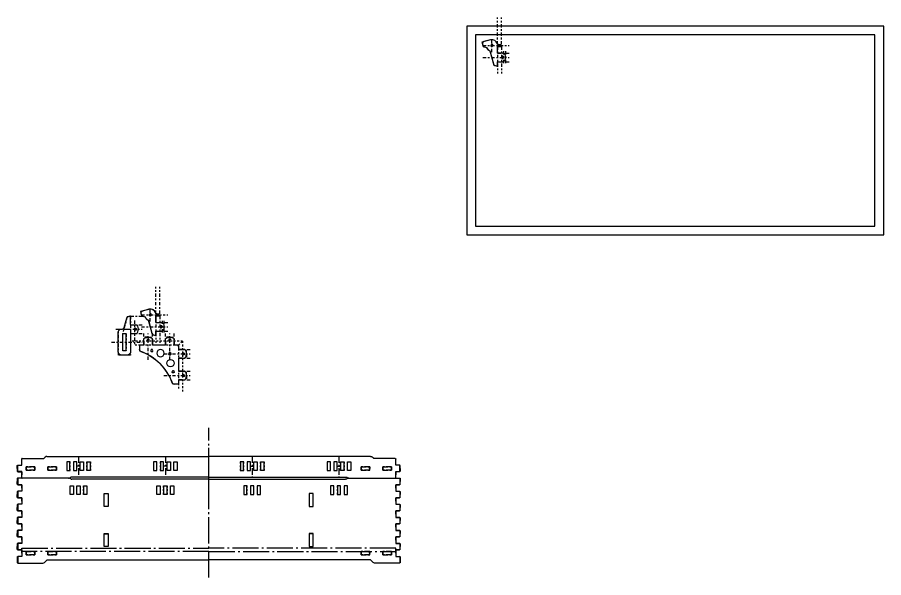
# Model space of a CAD drawing. Header units: inches. Extents: x -248 to 125, y -31 to 166.
# Drawn here: x -121.95 to -72.05, y 109.62 to 141.88 of the extents above; entities that cross this region are included whole.
import ezdxf

# ---------------------------------------------------------------- set-up
doc = ezdxf.new("R2010")
doc.units = ezdxf.units.IN
doc.header["$MEASUREMENT"] = 0
doc.linetypes.add('ACAD_ISO04W100', pattern=[30, 24, -3, 0, -3])
doc.layers.get('Defpoints').update_dxf_attribs({"color": 30})
doc.layers.add('CUT', color=1, linetype='Continuous')

# ---------------------------------------------------------------- blocks, each defined once
blk = doc.blocks.new('Latch_Mid')
at = {"layer": 'CUT', "ltscale": 0.007812}
for p, q in [((0.253, 0.919), (0.253, 1.369)), ((0.253, 0.919), (0.49, 0.909)), ((0.48, 0.909), (0.562, 0.909)), ((0.253, 0.403), (0.49, 0.403)), ((0.48, 0.403), (0.562, 0.403))]:
    blk.add_line(p, q, dxfattribs=at)
blk.add_lwpolyline([(0.253, 0.403), (0.253, -0.659, -0.414214), (0.066, -0.847), (-0.261, -0.847, -0.414214), (-0.448, -0.659), (-0.448, 0.472, -0.414214), (-0.261, 0.659), (-0.226, 0.659, 0.339454), (-0.105, 0.752), (0.038, 1.288, -0.267949), (0.127, 1.376), (0.214, 1.4)], format="xyb", dxfattribs=at)
at = {"layer": 'CUT'}
blk.add_lwpolyline([(-0.19, -0.573), (-0.19, 0.386, -0.414214), (-0.174, 0.401), (-0.021, 0.401, -0.414214), (-0.005, 0.386), (-0.005, -0.573, -0.414214), (-0.021, -0.589), (-0.174, -0.589, -0.414214)], format="xyb", close=True, dxfattribs=at)
at = {"layer": 'CUT', "ltscale": 0.003906}
blk.add_circle((0.542, 0.656), 0.0595, dxfattribs=at)
at = {"layer": 'CUT', "ltscale": 0.007812}
for centre, radius, start, end in [((0.222, 1.369), 0.0312, 0, 105), ((0.562, 0.784), 0.125, 18.3655, 90), ((0.177, 0.656), 0.531, 341.6345, 18.3655), ((0.562, 0.528), 0.125, 270, 341.6345)]:
    blk.add_arc(centre, radius, start, end, dxfattribs=at)
at = {"layer": 'Defpoints', "linetype": 'ACAD_ISO04W100', "ltscale": 0.007812}
for p, q in [((0.059, 1.355), (-0.195, 0.406)), ((0.25, 1.406), (0.059, 1.355)), ((0.25, 1.406), (0.25, -0.274)), ((0.25, 1.406), (0.928, 1.406)), ((0.48, 1.147), (0.48, -0.274)), ((-0.59, 0.656), (0.928, 0.656)), ((0.25, 0.906), (0.928, 0.906)), ((0.25, 0.406), (0.928, 0.406)), ((-0.839, -0.094), (0.928, -0.094))]:
    blk.add_line(p, q, dxfattribs=at)
for points in [[(-0.445, -0.844), (-0.445, 0.656), (0.25, 0.656), (0.25, -0.844)], [(-0.195, -0.594), (-0.195, 0.406), (0, 0.406), (0, -0.594)]]:
    blk.add_lwpolyline(points, close=True, dxfattribs=at)
at = {"layer": 'Defpoints', "linetype": 'ACAD_ISO04W100', "ltscale": 0.003906}
blk.add_circle((0.542, 0.656), 0.0625, dxfattribs=at)
blk = doc.blocks.new('Bracket_V2')
at = {"layer": 'CUT'}
for p, q in [((-0.2, 0.451), (-0.2, 0.761)), ((0.306, 0.451), (0.306, 0.761)), ((1.05, 0.451), (1.05, 0.75)), ((1.556, 0.451), (1.556, 0.75)), ((-0.387, 0.451), (-0.419, 0.419)), ((-0.387, 0.451), (-0.2, 0.451)), ((0.311, 0.451), (1.05, 0.451)), ((1.551, 0.451), (1.777, 0.451)), ((1.808, 0.419), (1.808, 0.262)), ((1.808, 0.419), (1.808, 0.202))]:
    blk.add_line(p, q, dxfattribs=at)
for points in [[(0.306, 0.759, 0.323158), (0.221, 0.878, 0.161655), (-0.114, 0.878, 0.323158), (-0.2, 0.759)], [(1.556, 0.759, 0.323158), (1.471, 0.878, 0.161655), (1.136, 0.878, 0.323158), (1.05, 0.759)]]:
    blk.add_lwpolyline(points, format="xyb", dxfattribs=at)
at = {"layer": 'CUT', "ltscale": 0.003906}
for centre in [(0.053, 0.739), (1.303, 0.739)]:
    blk.add_circle(centre, 0.0595, dxfattribs=at)
at = {"layer": 'CUT'}
for centre, radius in [((0.053, -0.053), 0.0645), ((0.589, -0.017), 0.209), ((1.089, 0.137), 0.0645)]:
    blk.add_circle(centre, radius, dxfattribs=at)
for centre, radius, start, end in [((2.735, -2.735), 2.995, 109.7047, 135), ((1.683, 0.202), 0.125, 289.7047, 360), ((1.777, 0.419), 0.0312, 0, 90)]:
    blk.add_arc(centre, radius, start, end, dxfattribs=at)
at = {"layer": 'Defpoints', "linetype": 'ACAD_ISO04W100', "ltscale": 0.007812}
for p, q in [((-0.197, 0.447), (-0.197, 1.125)), ((0.053, -0.393), (0.053, 1.125)), ((0.303, 0.447), (0.303, 1.125)), ((1.053, 0.447), (1.053, 1.125)), ((1.303, -0.393), (1.303, 1.125)), ((1.553, 0.447), (1.553, 1.125)), ((0.053, 0.902), (-0.15, 0.902)), ((0.053, 0.902), (0.256, 0.902)), ((1.303, 0.902), (1.1, 0.902)), ((1.303, 0.902), (1.506, 0.902))]:
    blk.add_line(p, q, dxfattribs=at)
at = {"layer": 'Defpoints', "linetype": 'ACAD_ISO04W100', "ltscale": 0.003906}
for p, q in [((-0.677, 0.677), (2.24, 0.677)), ((-0.447, 0.447), (-0.677, 0.677)), ((-0.447, 0.447), (2.146, 0.447))]:
    blk.add_line(p, q, dxfattribs=at)
at = {"layer": 'Defpoints'}
for p, q in [((-0.197, 0.677), (-0.197, 0.447)), ((0.303, 0.677), (0.303, 0.447)), ((1.053, 0.677), (1.053, 0.447)), ((1.553, 0.677), (1.553, 0.447)), ((-0.384, 0.447), (-0.415, 0.415)), ((1.803, 0.447), (1.803, 0.116))]:
    blk.add_line(p, q, dxfattribs=at)
at = {"layer": 'Defpoints', "linetype": 'ACAD_ISO04W100', "ltscale": 0.007812}
for points in [[(0.303, 0.759, 0.323158), (0.22, 0.875, 0.161655), (-0.113, 0.875, 0.323158), (-0.197, 0.759, 0.323158)], [(1.553, 0.759, 0.323158), (1.47, 0.875, 0.161655), (1.137, 0.875, 0.323158), (1.053, 0.759, 0.323158)]]:
    blk.add_lwpolyline(points, format="xyb", dxfattribs=at)
at = {"layer": 'Defpoints', "linetype": 'ACAD_ISO04W100', "ltscale": 0.003906}
for centre in [(0.053, 0.739), (1.303, 0.739)]:
    blk.add_circle(centre, 0.0625, dxfattribs=at)
at = {"layer": 'Defpoints', "linetype": 'ACAD_ISO04W100', "ltscale": 0.007812}
for centre in [(0.053, -0.053), (1.089, 0.137)]:
    blk.add_circle(centre, 0.0675, dxfattribs=at)
at = {"layer": 'Defpoints'}
blk.add_circle((0.589, -0.017), 0.214, dxfattribs=at)
blk.add_arc((2.735, -2.735), 3, 108.099, 135, dxfattribs=at)
blk = doc.blocks.new('Bracket_V2_both')
at = {"xscale": -1}
blk.add_blockref('Bracket_V2', (-0.447, -0.447), dxfattribs=at)
at = {"rotation": 270}
blk.add_blockref('Bracket_V2', (-0.447, -0.447), dxfattribs=at)
blk = doc.blocks.new('HingeTop')
at = {"layer": 'CUT', "ltscale": 0.007812}
for p, q in [((-0.242, 0.263), (-0.005, 0.253)), ((-0.015, 0.253), (0.067, 0.253)), ((-0.242, -0.253), (-0.005, -0.253)), ((-0.015, -0.253), (0.067, -0.253))]:
    blk.add_line(p, q, dxfattribs=at)
at = {"layer": 'CUT'}
blk.add_lwpolyline([(-0.242, -0.25), (-0.242, -0.622), (-0.179, -0.622, -0.57735), (-0.152, -0.669), (-0.191, -0.737, -0.267949), (-0.218, -0.753), (-0.224, -0.753, 0.336424), (-0.254, -0.776, -0.411031), (-0.655, -1.004), (-1.025, -0.905, -0.414214), (-1.114, -0.752), (-1.099, -0.698, -0.267949), (-1.011, -0.61), (-0.934, -0.589, 0.203798), (-0.857, -0.529, -0.141217), (-0.729, -0.4, 0.203798), (-0.668, -0.323), (-0.481, 0.375, -0.267949), (-0.393, 0.464), (-0.281, 0.493, -0.493145), (-0.242, 0.463), (-0.242, 0.263)], format="xyb", dxfattribs=at)
at = {"layer": 'CUT', "ltscale": 0.003906}
for centre in [(0.047, 0), (-0.57, -0.688)]:
    blk.add_circle(centre, 0.0595, dxfattribs=at)
at = {"layer": 'CUT', "ltscale": 0.007812}
for centre, radius, start, end in [((0.067, 0.128), 0.125, 18.3655, 90), ((-0.318, 0), 0.531, 341.6345, 18.3655), ((0.067, -0.128), 0.125, 270, 341.6345)]:
    blk.add_arc(centre, radius, start, end, dxfattribs=at)
at = {"layer": 'Defpoints', "linetype": 'ACAD_ISO04W100', "ltscale": 0.007812}
for p, q in [((-0.245, -0.625), (-0.245, 0.93)), ((-0.015, -0.625), (-0.015, 0.93)), ((-0.245, 0.25), (0.433, 0.25)), ((0.11, -0.348), (0.11, 0.348)), ((0.21, -0.348), (0.21, 0.348)), ((-1.085, 0), (0.433, 0)), ((-0.57, -0.307), (-0.57, -1.068)), ((-0.245, -0.25), (0.433, -0.25)), ((-1.085, -0.688), (0.433, -0.688)), ((-0.245, -0.625), (-0.015, -0.625)), ((-0.245, -0.75), (-0.245, -2.305)), ((-0.245, -0.75), (-0.015, -0.75)), ((-0.015, -0.75), (-0.015, -2.305))]:
    blk.add_line(p, q, dxfattribs=at)
at = {"layer": 'Defpoints'}
blk.add_lwpolyline([(-0.245, -0.25), (-0.245, -0.625), (-0.13, -0.625), (-0.202, -0.75), (-0.251, -0.75, -0.434359), (-0.654, -1.001), (-1.143, -0.871), (-1.078, -0.631), (-0.875, -0.577, -0.222019), (-0.681, -0.382), (-0.46, 0.442), (-0.245, 0.5), (-0.245, 0.25)], format="xyb", dxfattribs=at)
at = {"layer": 'Defpoints', "linetype": 'ACAD_ISO04W100', "ltscale": 0.003906}
for centre in [(0.047, 0), (-0.57, -0.688)]:
    blk.add_circle(centre, 0.0625, dxfattribs=at)
blk = doc.blocks.new('HingeHole')
at = {"layer": 'CUT', "ltscale": 0.003906}
for p, q in [((-0.0925, 0), (-0.0925, 0.5)), ((0.0925, 0.5), (0.0925, 0)), ((-0.0975, 0.495), (0.0975, 0.495)), ((0.0975, 0.005), (-0.0975, 0.005))]:
    blk.add_line(p, q, dxfattribs=at)
at = {"layer": 'Defpoints', "linetype": 'ACAD_ISO04W100', "ltscale": 0.003906}
for p, q in [((-0.0975, 0), (-0.0975, 0.5)), ((-0.0975, 0.5), (0.0975, 0.5)), ((0.0975, 0.5), (0.0975, 0)), ((0.0975, 0), (-0.0975, 0))]:
    blk.add_line(p, q, dxfattribs=at)
blk = doc.blocks.new('BraceHole_Quarter')
at = {"layer": 'CUT', "ltscale": 0.003906}
for p, q in [((-0.25, 0.0935), (0, 0.0935)), ((-0.246, 0), (-0.246, 0.0975))]:
    blk.add_line(p, q, dxfattribs=at)
at = {"layer": 'Defpoints', "linetype": 'ACAD_ISO04W100', "ltscale": 0.003906}
for p, q in [((-0.25, -0.0975), (-0.25, 0.0975)), ((-0.25, 0.0975), (0.25, 0.0975)), ((0.25, 0.0975), (0.25, -0.0975)), ((0.25, -0.0975), (-0.25, -0.0975))]:
    blk.add_line(p, q, dxfattribs=at)
blk = doc.blocks.new('BraceHole')
at = {"color": 0}
blk.add_blockref('BraceHole_Quarter', (0, 0), dxfattribs=at)
at = {"color": 0, "xscale": -1}
blk.add_blockref('BraceHole_Quarter', (0, 0), dxfattribs=at)
at = {"color": 0, "xscale": -1, "rotation": 180}
blk.add_blockref('BraceHole_Quarter', (0, 0), dxfattribs=at)
at = {"color": 0, "rotation": 180}
blk.add_blockref('BraceHole_Quarter', (0, 0), dxfattribs=at)
blk = doc.blocks.new('BraceHoles')
at = {"color": 0}
for p in [(0.5, 0), (1.75, 0)]:
    blk.add_blockref('BraceHole', p, dxfattribs=at)
blk = doc.blocks.new('Dovetail_Half')
for p, q in [((-0.25, 0.21375), (-0.25, 0.375)), ((-0.25, 0.21375), (-0.21875, 0.1825)), ((0, 0.1825), (-0.21875, 0.1825)), ((0, 0), (0, 0.1825))]:
    blk.add_line(p, q)
blk = doc.blocks.new('Bottom_Back_Half')
at = {"layer": 'CUT', "ltscale": 0.015625}
for p, q in [((-11.025, 6.229), (-11.025, 6.063)), ((-8.05, 6.26), (-10.994, 6.26)), ((0, 6.198), (-7.884, 6.198))]:
    blk.add_line(p, q, dxfattribs=at)
for points in [[(-5.793, 5.372), (-5.793, 4.628), (-6.017, 4.628), (-6.017, 5.372)], [(-5.793, 3.06), (-5.793, 2.316), (-6.017, 2.316), (-6.017, 3.06)]]:
    blk.add_lwpolyline(points, close=True, dxfattribs=at)
blk.add_lwpolyline([(-11.025, 1.563), (-11.025, 1.401, 0.414214), (-10.994, 1.37), (-9.55, 1.37, 0.198912), (-9.461, 1.407), (-9.347, 1.521, -0.198912), (-9.259, 1.558), (0, 1.558)], format="xyb", dxfattribs=at)
for centre, radius, start, end in [((-10.994, 6.229), 0.0312, 90, 180), ((-8.05, 6.135), 0.125, 48.5904, 90), ((-7.884, 6.323), 0.125, 228.5904, 270)]:
    blk.add_arc(centre, radius, start, end, dxfattribs=at)
at = {"layer": 'Defpoints', "linetype": 'ACAD_ISO04W100', "ltscale": 0.0625}
blk.add_line((0, 0.528), (0, 9.157), dxfattribs=at)
at = {"layer": 'Defpoints', "linetype": 'ACAD_ISO04W100', "ltscale": 0.015625}
for p, q in [((-11, 6.255), (-11, 5.875)), ((-11, 5.875), (-10.77, 5.875)), ((-10.77, 5.5), (-11, 5.5)), ((-11, 5.5), (-11, 5.125)), ((-10.77, 5.875), (-10.77, 5.5)), ((-11, 5.125), (-10.77, 5.125)), ((-10.77, 5.125), (-10.77, 4.75)), ((-10.77, 4.75), (-11, 4.75)), ((-11, 4.75), (-11, 4.375)), ((-11, 4.375), (-10.77, 4.375)), ((-10.77, 4), (-11, 4)), ((-11, 4), (-11, 3.625)), ((-10.77, 4.375), (-10.77, 4)), ((-11, 3.625), (-10.77, 3.625)), ((-10.77, 3.625), (-10.77, 3.25)), ((-10.77, 3.25), (-11, 3.25)), ((-11, 3.25), (-11, 2.875)), ((-11, 2.875), (-10.77, 2.875)), ((-10.77, 2.5), (-11, 2.5)), ((-11, 2.5), (-11, 2.125)), ((-10.77, 2.875), (-10.77, 2.5)), ((-11, 2.125), (-10.77, 2.125)), ((-10.77, 2.125), (-10.77, 1.75)), ((-10.77, 1.75), (-11, 1.75)), ((-11, 1.75), (-11, 1.375))]:
    blk.add_line(p, q, dxfattribs=at)
for points in [[(-5.79, 5.375), (-5.79, 4.625), (-6.02, 4.625), (-6.02, 5.375)], [(-5.79, 3.063), (-5.79, 2.313), (-6.02, 2.313), (-6.02, 3.063)]]:
    blk.add_lwpolyline(points, close=True, dxfattribs=at)
at = {"layer": 'Defpoints', "linetype": 'ACAD_ISO04W100', "ltscale": 0.0625}
blk.add_lwpolyline([(0, 2.035), (-10.77, 2.035), (-10.77, 2.23), (0, 2.23)], dxfattribs=at)
at = {"rotation": 180}
for p in [(-7.89, 5.817), (-7.5, 5.817), (-7.11, 5.817), (-2.89, 5.817), (-2.5, 5.817), (-2.11, 5.817)]:
    blk.add_blockref('HingeHole', p, dxfattribs=at)
blk.add_blockref('BraceHoles', (-10.77, 1.938))
at = {"layer": 'CUT'}
for p in [(-10.775, 5.688), (-10.775, 4.938), (-10.775, 4.188), (-10.775, 3.438), (-10.775, 2.688), (-10.775, 1.938)]:
    blk.add_blockref('Dovetail_Half', p, dxfattribs=at)
at = {"layer": 'CUT', "xscale": -1, "rotation": 180}
for p in [(-10.775, 5.688), (-10.775, 4.938), (-10.775, 4.188), (-10.775, 3.438), (-10.775, 2.688), (-10.775, 1.938)]:
    blk.add_blockref('Dovetail_Half', p, dxfattribs=at)
blk = doc.blocks.new('Bottom_Back_Full')
blk.add_blockref('Bottom_Back_Half', (0, -1.375))
at = {"xscale": -1}
blk.add_blockref('Bottom_Back_Half', (0, -1.375), dxfattribs=at)
blk = doc.blocks.new('Dovetail_Out_Half')
for p, q in [((-0.01, 0.16125), (0.02125, 0.1925)), ((-0.01, 0), (-0.01, 0.16125)), ((0.02125, 0.1925), (0.24, 0.1925)), ((0.24, 0.1925), (0.24, 0.375))]:
    blk.add_line(p, q)
blk = doc.blocks.new('Lid_Top_Back_Half')
at = {"layer": 'CUT'}
for p, q in [((8.07, 0.005), (10.744, 0.005)), ((0, -0.058), (7.904, -0.058)), ((10.775, -0.026), (10.775, -0.188)), ((10.775, -0.938), (10.775, -1.099)), ((9.325, -1.255), (0, -1.255)), ((9.465, -1.167), (9.414, -1.218)), ((10.744, -1.13), (9.554, -1.13))]:
    blk.add_line(p, q, dxfattribs=at)
for centre, radius, start, end in [((8.07, -0.12), 0.125, 90, 131.4096), ((10.744, -0.026), 0.0312, 0, 90), ((7.904, 0.067), 0.125, 270, 311.4096), ((9.325, -1.13), 0.125, 270, 315), ((9.554, -1.255), 0.125, 90, 135), ((10.744, -1.099), 0.0312, 270, 0)]:
    blk.add_arc(centre, radius, start, end, dxfattribs=at)
at = {"layer": 'Defpoints', "linetype": 'ACAD_ISO04W100', "ltscale": 0.0625}
blk.add_line((0, 1.128), (0, -1.738), dxfattribs=at)
at = {"layer": 'Defpoints', "linetype": 'ACAD_ISO04W100', "ltscale": 0.015625}
for p, q in [((2.5, -1.25), (2.5, -0.063)), ((7.5, -1.25), (7.5, -0.063)), ((10.77, 0), (10.77, -0.375)), ((10.77, -0.375), (11, -0.375)), ((11, -0.375), (11, -0.75)), ((2.403, -0.687), (2.598, -0.687)), ((7.403, -0.687), (7.598, -0.687)), ((11, -0.75), (10.77, -0.75)), ((10.77, -0.75), (10.77, -1.125))]:
    blk.add_line(p, q, dxfattribs=at)
at = {"rotation": 180}
for p in [(1.915, -0.437), (2.305, -0.437), (6.915, -0.437), (7.305, -0.437)]:
    blk.add_blockref('HingeHole', p, dxfattribs=at)
at = {"xscale": -1, "rotation": 180}
for p in [(2.695, -0.437), (3.085, -0.437), (7.695, -0.437), (8.085, -0.437)]:
    blk.add_blockref('HingeHole', p, dxfattribs=at)
at = {"xscale": -1}
blk.add_blockref('BraceHoles', (10.77, -0.563), dxfattribs=at)
at = {"layer": 'CUT', "xscale": -1}
blk.add_blockref('Dovetail_Out_Half', (11.015, -0.563), dxfattribs=at)
at = {"layer": 'CUT', "rotation": 180}
blk.add_blockref('Dovetail_Out_Half', (11.015, -0.563), dxfattribs=at)
blk = doc.blocks.new('Lid_Top_Back')
at = {"xscale": -1}
blk.add_blockref('Lid_Top_Back_Half', (0, 0), dxfattribs=at)
blk.add_blockref('Lid_Top_Back_Half', (0, 0))

msp = doc.modelspace()

# ---------------------------------------------------------------- linework, layer by layer
at = {"layer": 'Defpoints'}
for points in [[(-96.05359, 129.36674), (-72.05359, 129.36674), (-72.05359, 141.36674), (-96.05359, 141.36674)], [(-95.55359, 129.86674), (-72.55359, 129.86674), (-72.55359, 140.86674), (-95.55359, 140.86674)]]:
    msp.add_lwpolyline(points, close=True, dxfattribs=at)

# ---------------------------------------------------------------- block references
at = {"xscale": -1, "rotation": 270}
msp.add_blockref('Bracket_V2_both', (-112.66676, 123.01007), dxfattribs=at)
at = {"layer": 'CUT', "xscale": -1, "rotation": 180}
for p in [(-94.05053, 139.57573), (-113.72074, 124.06681)]:
    msp.add_blockref('HingeTop', p, dxfattribs=at)
at = {"layer": 'CUT'}
for name, p in [('Latch_Mid', (-115.68726, 123.27786)), ('Bottom_Back_Full', (-110.92601, 110.47041))]:
    msp.add_blockref(name, p, dxfattribs=at)
at = {"layer": 'CUT', "rotation": 180}
msp.add_blockref('Lid_Top_Back', (-110.92601, 115.35041), dxfattribs=at)

doc.saveas('drawing.dxf')
